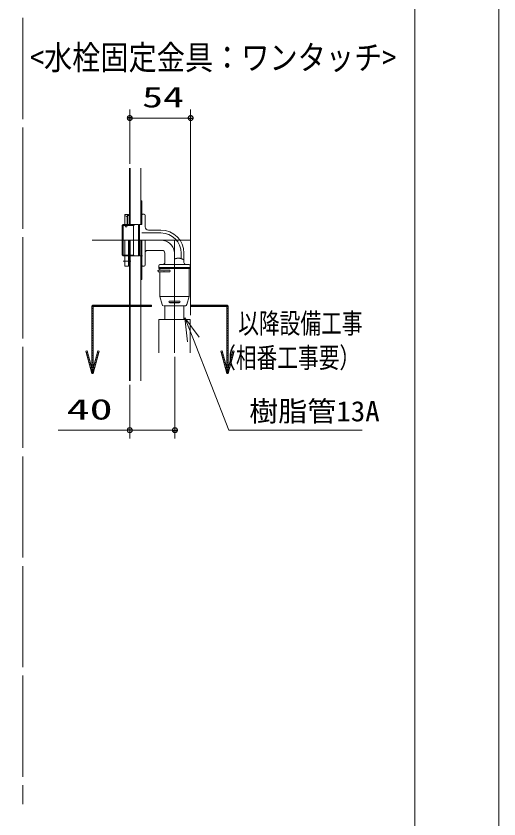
# Model space of a CAD drawing. Units: millimetres on the paper. Extents: x -305 to 305, y -152 to 152.
# Drawn here: x 61.7 to 119, y -73.3 to 22 of the extents above; entities that cross this region are included whole.
import ezdxf
from ezdxf.enums import TextEntityAlignment as Align

# ---------------------------------------------------------------- set-up
doc = ezdxf.new("R2010")
doc.units = ezdxf.units.MM
doc.linetypes.add('LONG_CHAIN', pattern=[21, 18, -1, 1, -1])
doc.linetypes.add('LONG_DASHED2', pattern=[13, 12, -1])
for name, color, linetype, lineweight in [('0-1_RV', 7, 'Continuous', 9), ('0-2_0', 7, 'Continuous', 9), ('0-4_図面枠', 3, 'Continuous', 9), ('0-5_DEFPOINTS', 7, 'Continuous', 9)]:
    doc.layers.add(name, color=color, linetype=linetype, lineweight=lineweight)
doc.styles.add('ＭＳ ゴシック', font='')
doc.styles.get('ＭＳ ゴシック').set_extended_font_data('MS Gothic')

# ---------------------------------------------------------------- blocks, each defined once
blk = doc.blocks.new('_DOTSMALL')
at = {"layer": '0-2_0'}
for p, q in [((0.0746, 0.1), (-0.0746, 0.1)), ((0.1223, -0.0248), (-0.1223, -0.0248))]:
    blk.add_line(p, q, dxfattribs=at)
for points in [[(0.125, 0), (0.124, 0.0157), (0.1211, 0.0311), (0.1162, 0.046), (0.1095, 0.0602), (0.1011, 0.0735), (0.0911, 0.0856), (0.0797, 0.0963), (0.067, 0.1055), (0.0532, 0.1131), (0.0386, 0.1189), (0.0234, 0.1228), (0.0078, 0.1248), (-0.0078, 0.1248), (-0.0234, 0.1228), (-0.0386, 0.1189), (-0.0532, 0.1131), (-0.067, 0.1055), (-0.0797, 0.0963), (-0.0911, 0.0856), (-0.1011, 0.0735), (-0.1095, 0.0602), (-0.1162, 0.046), (-0.1211, 0.0311), (-0.124, 0.0157), (-0.125, 0), (0, 0)], [(-0.125, 0), (-0.124, -0.0157), (-0.1211, -0.0311), (-0.1162, -0.046), (-0.1095, -0.0602), (-0.1011, -0.0735), (-0.0911, -0.0856), (-0.0797, -0.0963), (-0.067, -0.1055), (-0.0532, -0.1131), (-0.0386, -0.1189), (-0.0234, -0.1228), (-0.0078, -0.1248), (0.0078, -0.1248), (0.0234, -0.1228), (0.0386, -0.1189), (0.0532, -0.1131), (0.067, -0.1055), (0.0797, -0.0963), (0.0911, -0.0856), (0.1011, -0.0735), (0.1095, -0.0602), (0.1162, -0.046), (0.1211, -0.0311), (0.124, -0.0157), (0.125, 0), (0, 0)]]:
    blk.add_lwpolyline(points, close=True, dxfattribs=at)
blk = doc.blocks.new('_OPEN30')
at = {"layer": '0-2_0'}
blk.add_line((0, 0), (-1, 0), dxfattribs=at)
blk.add_lwpolyline([(-1, 0.2679), (0, 0), (-1, -0.2679)], dxfattribs=at)

msp = doc.modelspace()

# ---------------------------------------------------------------- linework, layer by layer
at = {"layer": '0-1_RV', "linetype": 'LONG_DASHED2'}
for q in [(62.474, -71.532), (62.474, -66.481)]:
    msp.add_line((62.474, 21.725), q, dxfattribs=at)
at = {"layer": '0-1_RV'}
for p, q in [((75.158, 4.42), (75.158, 10.856)), ((82.384, -13.526), (82.384, 10.856)), ((75.158, 9.856), (82.384, 9.856)), ((75.124, 3.92), (75.124, -2.906)), ((75.218, 3.92), (75.218, -2.906)), ((76.484, 3.92), (76.484, -2.773)), ((76.484, 0.027), (76.591, 0.027)), ((76.591, 0.027), (76.591, -2.773)), ((74.591, -1.573), (74.591, -2.906)), ((74.591, -1.573), (74.991, -1.573)), ((74.858, -1.873), (74.591, -1.706)), ((74.858, -1.706), (74.858, -2.906)), ((74.858, -1.706), (75.124, -1.706)), ((74.924, -1.706), (74.924, -2.773)), ((74.991, -1.573), (74.991, -1.706)), ((76.658, -1.552), (76.858, -1.552)), ((76.991, -3.04), (76.991, -1.686)), ((74.384, -2.773), (74.251, -2.906)), ((74.384, -6.506), (74.384, -2.773)), ((76.184, -2.773), (74.384, -2.773)), ((74.858, -2.84), (75.124, -2.84)), ((75.584, -6.506), (75.584, -2.773)), ((75.584, -2.881), (75.772, -2.773)), ((76.184, -2.773), (76.184, -6.506)), ((76.251, -2.84), (76.184, -2.773)), ((76.251, -2.84), (76.318, -2.773)), ((76.251, -6.44), (76.251, -2.84)), ((76.318, -2.773), (76.318, -6.506)), ((76.591, -2.773), (76.318, -2.773)), ((74.251, -6.373), (74.251, -2.906)), ((75.584, -2.881), (74.276, -2.881)), ((74.591, -2.906), (74.658, -3.04)), ((74.658, -3.04), (74.791, -3.04)), ((74.791, -3.039), (74.858, -2.906)), ((76.591, -3.773), (78.858, -3.773)), ((77.391, -3.44), (78.858, -3.44)), ((74.591, -4.64), (74.591, -7.706)), ((74.991, -4.64), (74.991, -7.706)), ((75.124, -4.64), (75.124, -21.302)), ((75.218, -4.64), (75.218, -21.302)), ((76.484, -4.64), (76.484, -21.302)), ((76.591, -4.64), (76.591, -9.306)), ((76.991, -7.573), (76.991, -4.64)), ((74.384, -6.506), (74.251, -6.373)), ((75.584, -6.398), (74.276, -6.398)), ((76.184, -6.506), (74.384, -6.506)), ((75.584, -6.398), (75.772, -6.506)), ((76.251, -6.44), (76.184, -6.506)), ((76.251, -6.44), (76.318, -6.506)), ((76.651, -6.506), (76.318, -6.506)), ((77.258, -5.84), (78.991, -5.84)), ((79.324, -7.266), (79.324, -6.173)), ((81.258, -6.822), (81.258, -6.173)), ((81.591, -7.266), (81.591, -6.173)), ((74.991, -7.506), (75.124, -7.506)), ((78.724, -7.533), (82.191, -7.533)), ((74.591, -7.706), (74.991, -7.706)), ((76.658, -7.706), (76.858, -7.706)), ((79.928, -8.206), (78.578, -8.206)), ((79.928, -8.366), (78.578, -8.366)), ((78.591, -7.826), (78.591, -7.666)), ((78.591, -7.826), (78.631, -7.866)), ((78.591, -8), (78.591, -7.866)), ((78.591, -7.866), (82.324, -7.866)), ((78.591, -8), (82.324, -8)), ((78.724, -8.206), (78.724, -8.066)), ((78.724, -11.297), (78.724, -8.366)), ((79.848, -8.173), (79.22, -8.173)), ((79.848, -8.4), (79.22, -8.4)), ((82.191, -11.297), (82.191, -8.066)), ((82.324, -7.826), (82.284, -7.866)), ((82.324, -7.826), (82.324, -7.666)), ((82.324, -8), (82.324, -7.866)), ((76.484, -9.306), (76.591, -9.306)), ((78.987, -12.278), (78.724, -11.297)), ((78.724, -11.297), (82.251, -11.297)), ((81.928, -12.278), (82.191, -11.297)), ((81.015, -11.853), (79.901, -11.853)), ((81.015, -12.037), (79.901, -12.037)), ((81.015, -12.072), (79.901, -12.072)), ((70.823, -12.526), (70.643, -12.526)), ((70.823, -12.726), (70.643, -12.726)), ((70.823, -12.926), (70.643, -12.926)), ((70.823, -13.126), (70.643, -13.126)), ((70.823, -13.326), (70.643, -13.326)), ((77.751, -12.416), (70.733, -12.416)), ((77.751, -12.416), (70.733, -12.416)), ((79.24, -12.426), (80.518, -12.426)), ((79.324, -14.026), (79.324, -12.426)), ((81.795, -12.426), (80.518, -12.426)), ((81.591, -14.026), (81.591, -12.426)), ((86.754, -12.416), (82.368, -12.416)), ((86.754, -12.416), (82.368, -12.416)), ((86.844, -12.526), (86.664, -12.526)), ((86.844, -12.726), (86.664, -12.726)), ((86.844, -12.926), (86.664, -12.926)), ((86.844, -13.126), (86.664, -13.126)), ((86.844, -13.326), (86.664, -13.326)), ((70.823, -13.526), (70.643, -13.526)), ((70.823, -13.726), (70.643, -13.726)), ((70.823, -13.926), (70.643, -13.926)), ((70.823, -14.126), (70.643, -14.126)), ((78.591, -17.973), (78.591, -14.026)), ((78.591, -14.026), (82.324, -14.026)), ((82.324, -17.973), (82.324, -14.026)), ((86.844, -13.526), (86.664, -13.526)), ((86.844, -13.726), (86.664, -13.726)), ((86.844, -13.926), (86.664, -13.926)), ((86.844, -14.126), (86.664, -14.126)), ((70.823, -14.326), (70.643, -14.326)), ((70.823, -14.526), (70.643, -14.526)), ((70.823, -14.726), (70.643, -14.726)), ((70.823, -14.926), (70.643, -14.926)), ((70.823, -15.126), (70.643, -15.126)), ((86.844, -14.326), (86.664, -14.326)), ((86.844, -14.526), (86.664, -14.526)), ((86.844, -14.726), (86.664, -14.726)), ((86.844, -14.926), (86.664, -14.926)), ((86.844, -15.126), (86.664, -15.126)), ((70.823, -15.326), (70.643, -15.326)), ((70.823, -15.526), (70.643, -15.526)), ((70.823, -15.726), (70.643, -15.726)), ((70.823, -15.926), (70.643, -15.926)), ((70.823, -16.126), (70.643, -16.126)), ((86.844, -15.326), (86.664, -15.326)), ((86.844, -15.526), (86.664, -15.526)), ((86.844, -15.726), (86.664, -15.726)), ((86.844, -15.926), (86.664, -15.926)), ((86.844, -16.126), (86.664, -16.126)), ((70.823, -16.326), (70.643, -16.326)), ((70.823, -16.526), (70.643, -16.526)), ((70.823, -16.726), (70.643, -16.726)), ((70.823, -16.926), (70.643, -16.926)), ((70.823, -17.126), (70.643, -17.126)), ((86.844, -16.326), (86.664, -16.326)), ((86.844, -16.526), (86.664, -16.526)), ((86.844, -16.726), (86.664, -16.726)), ((86.844, -16.926), (86.664, -16.926)), ((86.844, -17.126), (86.664, -17.126)), ((70.163, -17.949), (69.976, -17.949)), ((70.109, -17.749), (70.056, -17.749)), ((70.109, -17.749), (70.056, -17.749)), ((70.823, -17.326), (70.643, -17.326)), ((70.823, -17.526), (70.643, -17.526)), ((70.823, -17.726), (70.643, -17.726)), ((70.823, -17.926), (70.643, -17.926)), ((71.49, -17.949), (71.304, -17.949)), ((71.41, -17.749), (71.357, -17.749)), ((71.41, -17.749), (71.357, -17.749)), ((86.183, -17.949), (85.997, -17.949)), ((86.13, -17.749), (86.076, -17.749)), ((86.13, -17.749), (86.076, -17.749)), ((86.844, -17.326), (86.664, -17.326)), ((86.844, -17.526), (86.664, -17.526)), ((86.844, -17.726), (86.664, -17.726)), ((86.844, -17.926), (86.664, -17.926)), ((87.51, -17.949), (87.324, -17.949)), ((87.431, -17.749), (87.378, -17.749)), ((87.431, -17.749), (87.378, -17.749)), ((70.216, -18.149), (70.03, -18.149)), ((70.27, -18.349), (70.084, -18.349)), ((70.324, -18.549), (70.137, -18.549)), ((70.377, -18.749), (70.191, -18.749)), ((70.431, -18.949), (70.244, -18.949)), ((70.823, -18.126), (70.643, -18.126)), ((70.823, -18.326), (70.643, -18.326)), ((70.823, -18.526), (70.643, -18.526)), ((70.823, -18.726), (70.643, -18.726)), ((70.823, -18.926), (70.643, -18.926)), ((71.222, -18.949), (71.036, -18.949)), ((71.276, -18.749), (71.089, -18.749)), ((71.329, -18.549), (71.143, -18.549)), ((71.383, -18.349), (71.196, -18.349)), ((71.436, -18.149), (71.25, -18.149)), ((80.518, -18.473), (80.518, -28.169)), ((86.237, -18.149), (86.05, -18.149)), ((86.29, -18.349), (86.104, -18.349)), ((86.344, -18.549), (86.158, -18.549)), ((86.397, -18.749), (86.211, -18.749)), ((86.451, -18.949), (86.265, -18.949)), ((86.844, -18.126), (86.664, -18.126)), ((86.844, -18.326), (86.664, -18.326)), ((86.844, -18.526), (86.664, -18.526)), ((86.844, -18.726), (86.664, -18.726)), ((86.844, -18.926), (86.664, -18.926)), ((87.242, -18.949), (87.056, -18.949)), ((87.296, -18.749), (87.11, -18.749)), ((87.35, -18.549), (87.163, -18.549)), ((87.403, -18.349), (87.217, -18.349)), ((87.457, -18.149), (87.27, -18.149)), ((70.484, -19.149), (70.298, -19.149)), ((70.538, -19.349), (70.352, -19.349)), ((70.591, -19.549), (70.405, -19.549)), ((70.645, -19.749), (70.459, -19.749)), ((70.699, -19.949), (70.512, -19.949)), ((70.823, -19.126), (70.643, -19.126)), ((70.823, -19.326), (70.643, -19.326)), ((70.823, -19.526), (70.643, -19.526)), ((70.823, -19.726), (70.643, -19.726)), ((70.823, -19.926), (70.643, -19.926)), ((70.954, -19.949), (70.768, -19.949)), ((71.008, -19.749), (70.821, -19.749)), ((71.061, -19.549), (70.875, -19.549)), ((71.115, -19.349), (70.929, -19.349)), ((71.168, -19.149), (70.982, -19.149)), ((86.505, -19.149), (86.318, -19.149)), ((86.558, -19.349), (86.372, -19.349)), ((86.612, -19.549), (86.425, -19.549)), ((86.665, -19.749), (86.479, -19.749)), ((86.719, -19.949), (86.533, -19.949)), ((86.844, -19.126), (86.664, -19.126)), ((86.844, -19.326), (86.664, -19.326)), ((86.844, -19.526), (86.664, -19.526)), ((86.844, -19.726), (86.664, -19.726)), ((86.844, -19.926), (86.664, -19.926)), ((86.974, -19.949), (86.788, -19.949)), ((87.028, -19.749), (86.842, -19.749)), ((87.082, -19.549), (86.895, -19.549)), ((87.135, -19.349), (86.949, -19.349)), ((87.189, -19.149), (87.002, -19.149)), ((70.752, -20.149), (70.566, -20.149)), ((70.806, -20.349), (70.619, -20.349)), ((70.823, -20.126), (70.643, -20.126)), ((70.823, -20.326), (70.643, -20.326)), ((70.847, -20.349), (70.661, -20.349)), ((70.901, -20.149), (70.714, -20.149)), ((86.773, -20.149), (86.586, -20.149)), ((86.826, -20.349), (86.64, -20.349)), ((86.844, -20.126), (86.664, -20.126)), ((86.844, -20.326), (86.664, -20.326)), ((86.867, -20.349), (86.681, -20.349)), ((86.921, -20.149), (86.735, -20.149)), ((75.158, -21.802), (75.158, -28.169)), ((75.158, -27.169), (66.647, -27.169)), ((80.518, -27.169), (75.158, -27.169)), ((77.478, -27.169), (79.798, -27.169))]:
    msp.add_line(p, q, dxfattribs=at)
at = {"layer": '0-1_RV', "linetype": 'LONG_CHAIN'}
for p, q in [((70.69, -4.64), (76.711, -4.64)), ((73.229, -4.64), (78.858, -4.64)), ((73.229, -4.64), (78.858, -4.64)), ((73.229, -4.64), (78.858, -4.64)), ((74.224, -4.64), (82.418, -4.64)), ((80.458, -4.64), (80.458, -17.973)), ((80.458, -4.64), (80.458, -17.973)), ((80.458, -12.927), (80.458, -6.24)), ((80.458, -12.927), (80.458, -6.24)), ((80.458, -12.927), (80.458, -6.24)), ((74.358, -7.106), (75.291, -7.106)), ((74.358, -7.106), (75.291, -7.106))]:
    msp.add_line(p, q, dxfattribs=at)
at = {"layer": '0-1_RV'}
for points in [[(80.458, -6.867), (80.463, -6.865), (80.468, -6.863), (80.472, -6.862), (80.477, -6.86), (80.482, -6.859), (80.487, -6.857), (80.492, -6.855), (80.497, -6.854), (80.502, -6.852), (80.507, -6.851), (80.512, -6.849), (80.517, -6.847), (80.522, -6.846), (80.527, -6.844), (80.531, -6.843), (80.536, -6.841), (80.541, -6.84), (80.546, -6.838), (80.551, -6.837), (80.556, -6.835), (80.561, -6.834), (80.566, -6.832), (80.571, -6.831), (80.576, -6.829), (80.581, -6.828), (80.586, -6.826), (80.591, -6.825), (80.596, -6.824), (80.601, -6.822), (80.606, -6.821), (80.611, -6.819), (80.616, -6.818), (80.621, -6.817), (80.626, -6.815), (80.631, -6.814), (80.636, -6.813), (80.641, -6.811), (80.646, -6.81), (80.651, -6.809)], [(80.651, -6.809), (80.656, -6.807), (80.661, -6.806), (80.666, -6.805), (80.671, -6.804), (80.676, -6.802), (80.681, -6.801), (80.686, -6.8), (80.691, -6.799), (80.696, -6.798), (80.701, -6.797), (80.706, -6.795), (80.711, -6.794), (80.716, -6.793), (80.721, -6.792), (80.726, -6.791), (80.731, -6.79), (80.736, -6.789), (80.741, -6.788), (80.746, -6.787), (80.751, -6.786), (80.757, -6.785), (80.762, -6.784), (80.767, -6.783), (80.772, -6.782), (80.777, -6.782), (80.782, -6.781), (80.787, -6.78), (80.792, -6.779), (80.797, -6.778), (80.802, -6.778), (80.807, -6.777), (80.813, -6.776), (80.818, -6.775), (80.823, -6.775), (80.828, -6.774), (80.833, -6.774), (80.838, -6.773), (80.843, -6.772), (80.849, -6.772)], [(80.849, -6.772), (80.854, -6.771), (80.859, -6.771), (80.864, -6.77), (80.869, -6.77), (80.874, -6.77), (80.879, -6.769), (80.885, -6.769), (80.89, -6.769), (80.895, -6.768), (80.9, -6.768), (80.905, -6.768), (80.91, -6.767), (80.915, -6.767), (80.921, -6.767), (80.926, -6.767), (80.931, -6.767), (80.936, -6.767), (80.941, -6.767), (80.946, -6.767), (80.952, -6.767), (80.957, -6.767), (80.962, -6.767), (80.967, -6.767), (80.972, -6.767), (80.977, -6.767), (80.983, -6.768), (80.988, -6.768), (80.993, -6.768), (80.998, -6.769), (81.003, -6.769), (81.008, -6.769), (81.014, -6.77), (81.019, -6.77), (81.024, -6.771), (81.029, -6.771), (81.034, -6.772), (81.039, -6.772), (81.044, -6.773), (81.05, -6.773)], [(81.05, -6.773), (81.055, -6.774), (81.06, -6.775), (81.065, -6.775), (81.07, -6.776), (81.075, -6.777), (81.08, -6.778), (81.085, -6.778), (81.09, -6.779), (81.096, -6.78), (81.101, -6.781), (81.106, -6.782), (81.111, -6.783), (81.116, -6.784), (81.121, -6.785), (81.126, -6.786), (81.131, -6.787), (81.136, -6.788), (81.141, -6.789), (81.146, -6.79), (81.151, -6.791), (81.156, -6.793), (81.161, -6.794), (81.166, -6.795), (81.171, -6.796), (81.176, -6.798), (81.181, -6.799), (81.186, -6.8), (81.191, -6.802), (81.196, -6.803), (81.201, -6.804), (81.206, -6.806), (81.211, -6.807), (81.216, -6.809), (81.221, -6.81), (81.226, -6.811), (81.231, -6.813), (81.236, -6.815), (81.241, -6.816), (81.246, -6.818)], [(81.246, -6.818), (81.251, -6.819), (81.256, -6.821), (81.261, -6.823), (81.265, -6.824), (81.27, -6.826), (81.275, -6.828), (81.28, -6.829), (81.285, -6.831), (81.29, -6.833), (81.295, -6.834), (81.299, -6.836), (81.304, -6.838), (81.309, -6.84), (81.314, -6.842), (81.319, -6.844), (81.324, -6.845), (81.328, -6.847), (81.333, -6.849), (81.338, -6.851), (81.343, -6.853), (81.348, -6.855), (81.352, -6.857), (81.357, -6.859), (81.362, -6.861), (81.367, -6.863), (81.371, -6.865), (81.376, -6.867), (81.381, -6.869), (81.386, -6.871), (81.39, -6.874), (81.395, -6.876), (81.4, -6.878), (81.404, -6.88), (81.409, -6.882), (81.414, -6.884), (81.418, -6.887), (81.423, -6.889), (81.428, -6.891), (81.432, -6.893)], [(81.432, -6.893), (81.437, -6.895), (81.442, -6.898), (81.446, -6.9), (81.451, -6.902), (81.456, -6.905), (81.46, -6.907), (81.465, -6.909), (81.469, -6.912), (81.474, -6.914), (81.479, -6.916), (81.483, -6.919), (81.488, -6.921), (81.492, -6.924), (81.497, -6.926), (81.501, -6.928), (81.506, -6.931), (81.51, -6.933), (81.515, -6.936), (81.52, -6.938), (81.524, -6.941), (81.529, -6.943), (81.533, -6.946), (81.538, -6.948), (81.542, -6.951), (81.547, -6.954), (81.551, -6.956), (81.555, -6.959), (81.56, -6.961), (81.564, -6.964), (81.569, -6.967), (81.573, -6.969), (81.578, -6.972), (81.582, -6.974), (81.587, -6.977), (81.591, -6.98)], [(102.732, -27.152), (86.925, -27.152), (82.705, -16.411)]]:
    msp.add_lwpolyline(points, dxfattribs=at)
for points in [[(70.733, -12.516), (77.751, -12.516), (77.751, -12.336), (70.733, -12.336)], [(82.368, -12.516), (86.754, -12.516), (86.754, -12.336), (82.368, -12.336)], [(70.643, -12.426), (70.643, -20.426), (70.823, -20.426), (70.823, -12.426)], [(86.664, -12.426), (86.664, -20.426), (86.844, -20.426), (86.844, -12.426)], [(69.932, -17.783), (70.646, -20.449), (70.82, -20.403), (70.106, -17.736)], [(71.361, -17.736), (70.646, -20.403), (70.82, -20.449), (71.535, -17.783)], [(85.952, -17.783), (86.667, -20.449), (86.84, -20.403), (86.126, -17.736)], [(87.381, -17.736), (86.667, -20.403), (86.84, -20.449), (87.555, -17.783)]]:
    msp.add_lwpolyline(points, close=True, dxfattribs=at)
for centre, radius, start, end in [((76.658, -1.619), 0.0667, 90, 180), ((76.658, -1.619), 0.0667, 90, 180), ((76.858, -1.686), 0.133, 0, 90), ((77.391, -3.04), 0.4, 180, 270), ((78.858, -6.173), 2.733, 0, 90), ((78.858, -6.173), 2.4, 0, 90), ((77.258, -6.106), 0.267, 90, 180), ((78.991, -6.173), 0.333, 0, 90), ((76.858, -7.573), 0.133, 270, 0), ((78.724, -7.666), 0.133, 90, 180), ((79.058, -7.266), 0.267, 270, 0), ((81.858, -7.266), 0.267, 180, 270), ((82.191, -7.666), 0.133, 0, 90), ((76.658, -7.64), 0.0667, 180, 270), ((78.578, -8.286), 0.08, 90, 270), ((78.658, -8.066), 0.0667, 0, 90), ((78.658, -8.066), 0.0667, 0, 90), ((79.22, -8.286), 0.113, 90, 135.09913), ((79.22, -8.286), 0.113, 90, 135.09913), ((79.22, -8.286), 0.113, 224.90087, 270), ((79.22, -8.286), 0.113, 224.90087, 270), ((79.292, -8.286), 0.113, 90, 135.09913), ((79.292, -8.286), 0.113, 90, 135.09913), ((79.292, -8.286), 0.113, 224.90087, 270), ((79.292, -8.286), 0.113, 224.90087, 270), ((79.848, -8.286), 0.113, 270, 90), ((79.848, -8.286), 0.113, 270, 90), ((82.258, -8.066), 0.0667, 90, 180), ((79.18, -12.226), 0.2, 195, 270.00006), ((79.901, -11.962), 0.11, 90, 270), ((79.901, -11.962), 0.11, 90, 270), ((79.901, -11.928), 0.11, 189.06862, 270), ((79.901, -11.928), 0.11, 189.06862, 270), ((81.015, -11.962), 0.11, 270, 90), ((81.015, -11.962), 0.11, 270, 90), ((81.015, -11.928), 0.11, 270, 350.93138), ((81.015, -11.928), 0.11, 270, 350.93138), ((81.735, -12.226), 0.2, 269.99994, 345)]:
    msp.add_arc(centre, radius, start, end, dxfattribs=at)
at = {"layer": '0-1_RV', "linetype": 'LONG_CHAIN'}
msp.add_arc((78.858, -6.24), 1.6, 0, 90, dxfattribs=at)
at = {"layer": '0-4_図面枠'}
msp.add_lwpolyline([(-291.017, -138.498), (108.983, -138.498), (108.983, 138.502), (-291.017, 138.502)], close=True, dxfattribs=at)
at = {"layer": '0-5_DEFPOINTS'}
msp.add_line((118.983, -148.498), (118.983, 148.502), dxfattribs=at)

# ---------------------------------------------------------------- block references
at = {"layer": '0-1_RV'}
for name, p, xscale, yscale, rotation in [('_DOTSMALL', (75.158, 9.856), 2.32, 2.32, 180), ('_OPEN30', (81.693, -13.833), 2.77, 2.77, 111.44887), ('_DOTSMALL', (75.158, -27.169), 2.32, 2.32, 180)]:
    msp.add_blockref(name, p, dxfattribs=dict(at, xscale=xscale, yscale=yscale, rotation=rotation))
at = {"layer": '0-1_RV', "xscale": 2.32, "yscale": 2.32}
for p in [(82.384, 9.856), (80.518, -27.169)]:
    msp.add_blockref('_DOTSMALL', p, dxfattribs=at)

# ---------------------------------------------------------------- texts
at = {"layer": '0-1_RV', "style": 'ＭＳ ゴシック'}
for s, height, width, p in [('<水栓固定金具：ワンタッチ>', 2.886, 0.85, (63.306, 14.723)), ('54', 2.441, 1.5, (76.619, 10.386)), ('以降設備工事', 2.405, 0.75, (88.029, -16.418)), ('（相番工事要）', 2.405, 0.75, (85.289, -20.49)), ('40', 2.441, 1.65, (67.647, -26.639)), ('樹脂管13A', 2.405, 1.05, (89.341, -26.842))]:
    msp.add_text(s, height=height, dxfattribs=dict(at, width=width)).set_placement(p, align=Align.BOTTOM_LEFT)

doc.saveas('drawing.dxf')
